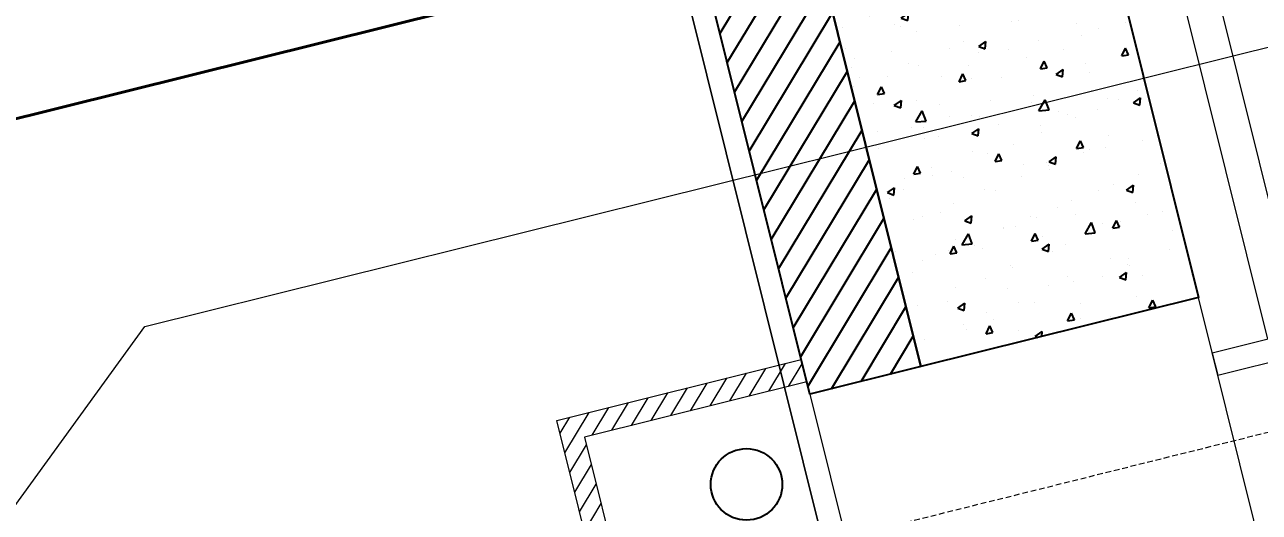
# Model space of a CAD drawing. Header units: inches. Extents: x 122939 to 389145, y 29603 to 574065.
# Drawn here: x 342152 to 343231, y 509693 to 510119 of the extents above; entities that cross this region are included whole.
import ezdxf

# ---------------------------------------------------------------- set-up
doc = ezdxf.new("R2010")
doc.units = ezdxf.units.IN
doc.header["$MEASUREMENT"] = 0
doc.linetypes.add('DASHED', pattern=[0.75, 0.5, -0.25])
doc.linetypes.add('HIDDEN', pattern=[0.375, 0.25, -0.125])
for name, color, linetype in [('8', 8, 'Continuous'), ('A-Hidden', 8, 'HIDDEN'), ('A-TEXT', 7, 'Continuous'), ('A-WALL', 7, 'Continuous'), ('Calliper_wall hatch_CHB', 8, 'Continuous'), ('CQ Wall hatch_CHB', 8, 'Continuous'), ('gypsum', 31, 'Continuous')]:
    doc.layers.add(name, color=color, linetype=linetype)
for name, color, linetype, lineweight in [('A-FLOR-SLAB', 7, 'Continuous', 40), ('A-RNDR-CONC', 2, 'Continuous', 18), ('A-RNDR-PLST', 1, 'Continuous', 9), ('A-WALL-STON', 4, 'Continuous', 18), ('GRC', 41, 'Continuous', 0), ('GRC Hatch', 253, 'Continuous', 0), ('ID-NOTES', 3, 'Continuous', 0)]:
    doc.layers.add(name, color=color, linetype=linetype, lineweight=lineweight)
doc.styles.add('romans', font='romans.shx')
doc.styles.add('ZZ-Dim All', font='romans.shx', dxfattribs={"width": 0.8})
doc.dimstyles.new('DIM 0200', dxfattribs={"dimscale": 200, "dimtxt": 1, "dimasz": 0.8, "dimexe": 0.5, "dimexo": 1, "dimgap": 0.4, "dimtad": 1, "dimdec": 0, "dimrnd": 10, "dimdsep": 46, "dimtxsty": 'ZZ-Dim All', "dimblk1": 'ARCHTICK', "dimblk2": 'ARCHTICK', "dimsah": 1, "dimcen": 1, "dimdle": 0.5, "dimclrd": 256, "dimclre": 256, "dimclrt": 256, "dimadec": 0, "dimazin": 2, "dimtfac": 1, "dimtdec": 0, "dimtix": 1, "dimtmove": 2, "dimatfit": 2, "dimfxl": 1, "dimfxlon": 1, "dimtolj": 1, "dimtzin": 0, "dimlwd": -1, "dimlwe": -1, "dimarcsym": 0})

# ---------------------------------------------------------------- blocks, each defined once
blk = doc.blocks.new('half')
at = {"layer": 'GRC Hatch', "lineweight": 0, "ltscale": 5}
h = blk.add_hatch(dxfattribs=at)
h.set_pattern_fill('ANSI31', color=256, scale=30.00000000000001)
h.set_pattern_definition([(135, (111029.2882307031, -5.820766091346741e-11), (2.651650429449549, 2.651650429449553), [])])
h.paths.add_polyline_path([(60616.9776558344, 11176.45348227199), (60616.9776558344, 11196.45348227205), (60586.21424482542, 11196.45348227193), (60586.21424482542, 11466.45348227205), (60566.21424482536, 11466.45348227205), (60566.21424482542, 11156.45348227205), (60586.21424482536, 11156.45348227193), (60586.21424482542, 11176.45348227205)])
edge = h.paths.add_edge_path()
edge.add_line((60466.21424482542, 11316.45348227199), (60466.21424482542, 11296.45348227199))
edge.add_arc((60453.69515682996, 11261.08270513627), 37.52092002368126, 0.5661990946921946, 70.50915648577922, ccw=False)
edge.add_arc((60527.02056506777, 11261.7874710543), 35.80787787709507, 180.5344194091436, 260.6681698821923)
edge.add_line((60521.21424482536, 11226.45348227135), (60521.21424482531, 11206.45348227193))
edge.add_line((60521.21424482547, 11206.45348227205), (60546.2142448255, 11206.45348227205))
edge.add_line((60546.21424482542, 11206.45348227205), (60546.21424482542, 11166.45348227228))
edge.add_line((60546.21424482536, 11166.45348227216), (60566.21424482536, 11166.45348227192))
edge.add_line((60566.21424482536, 11166.45348227193), (60566.21424482536, 11226.45348227112))
edge.add_line((60566.21424482547, 11226.45348227123), (60546.21424482547, 11226.45348227146))
edge.add_line((60546.21424482542, 11226.45348227135), (60486.21424482542, 11316.4534822717))
edge.add_line((60486.2142448253, 11316.45348227181), (60466.2142448253, 11316.45348227205))
at = {"layer": 'gypsum', "ltscale": 5, "elevation": 1.2598110122e-06}
blk.add_lwpolyline([(60616.9776558344, 11176.45348227199), (60616.9776558344, 11196.45348227205), (60586.21424482542, 11196.45348227193), (60586.21424482542, 11466.45348227205), (60566.21424482536, 11466.45348227205), (60566.21424482542, 11156.45348227205), (60586.21424482536, 11156.45348227193), (60586.21424482542, 11176.45348227205), (60616.9776558344, 11176.45348227199)], dxfattribs=at)
blk.add_lwpolyline([(60466.21424482542, 11316.45348227199), (60466.21424482542, 11296.45348227205, -0.3150251714978598), (60491.21424482169, 11261.45348227496, 0.3646312828489309), (60521.21424482536, 11226.45348227135), (60521.21424482547, 11206.45348227205), (60546.21424482542, 11206.45348227205), (60546.21424482536, 11166.45348227216), (60566.21424482536, 11166.45348227193), (60566.21424482547, 11226.45348227123), (60546.21424482542, 11226.45348227135), (60486.2142448253, 11316.45348227181)], format="xyb", close=True, dxfattribs=at)
blk = doc.blocks.new('CEIL001')
at = {"layer": 'GRC Hatch'}
h = blk.add_hatch(dxfattribs=at)
h.set_pattern_fill('ANSI31', color=256, scale=100, angle=-13.9714232829857)
h.set_pattern_definition([(44.99999999999999, (-93499.42607684713, -30431.66796127113), (-8.838834764831843, 8.838834764831848), [])])
h.paths.add_polyline_path([(6320.082758639997, -570.0000122805359), (6320.082758643548, -170.0000122804195), (6540.08275863959, -170.0000122804195), (6540.082758639765, -190.0000122805359), (6340.08275864023, -190.0000122803031), (6340.082758640288, -570.0000122805359)])
at = {"layer": 'GRC', "elevation": 9.71364715927915e-07}
blk.add_lwpolyline([(6320.082758639997, -570.0000122805359), (6320.082758643548, -170.0000122804195), (6540.08275863959, -170.0000122804195), (6540.082758639765, -190.0000122805359), (6340.08275864023, -190.0000122803031), (6340.082758640288, -570.0000122805359)], close=True, dxfattribs=at)
blk.add_blockref('half', (-54766.0487275616, -11486.45348227036, -1.259811012403371e-06))
blk = doc.blocks.new('sec ciur')
at = {"layer": '8'}
blk.add_circle((1.736585967533756, -108.8015525048831, 2.288954332357982e-05), 31.24782316433267, dxfattribs=at)
blk = doc.blocks.new('_ARCHTICK')
at = {"color": 0, "linetype": 'ByBlock', "const_width": 0.15}
blk.add_lwpolyline([(-0.5, -0.5), (0.5, 0.5)], dxfattribs=at)

msp = doc.modelspace()

# ---------------------------------------------------------------- hatches: boundary and pattern name
at = {"layer": 'Calliper_wall hatch_CHB'}
h = msp.add_hatch(dxfattribs=at)
h.set_pattern_fill('AR-CONC', color=256, scale=9.999999999999998, angle=6.361109362927034e-15, style=0)
h.set_pattern_definition([(63.9714232829857, (252734.5330761779, 457684.5287173706), (71.11916932952043, 11.22781161991949), [7.499999999999998, -82.49999999999999]), (8.971423282985718, (252734.5330761779, 457684.5287173706), (-31.62542575021152, 69.64396479174259), [5.999999999999999, -65.99999999999999]), (114.4228677429857, (252740.4596735222, 457685.464368374), (39.4937435470177, 80.87177560512669), [6.374019199999998, -70.11421119999999]), (60.1556232829857, (252729.7043177185, 457703.937042691), (107.5630978416694, 9.704992776004374), [11.25, -123.75]), (110.6070587729857, (252738.6679068573, 457704.7457880423), (67.1821983616881, 117.0963374062392), [9.561034199999998, -105.171376]), (5.15558727298572, (252729.7043177185, 457703.937042691), (67.18219831375714, 117.0963373423198), [8.999999999999996, -99.00000009999997]), (34.9714232829857, (252740.6156699936, 457701.4993405906), (67.64557813863283, -24.65919216404946), [7.499999999999998, -82.49999999999999]), (339.9714232829858, (252740.6156699936, 457701.4993405906), (6.103843515325252, 76.24429473826908), [5.999999999999999, -65.99999999999999]), (85.4228680229857, (252746.2528014664, 457699.4444079234), (73.74942098260712, 51.58510224487062), [6.374019, -70.11421119999999]), (51.4714232829857, (252734.5330761779, 457684.5287173706), (-6.857307924501574, 32.59814608269261), [0, -65.19999999999999, 0, -66.99999999999999, 0, -66.24999999999999]), (21.4714232829857, (252734.5330761779, 457684.5287173706), (16.00610137173266, 44.6258503434704), [0, -38.19999999999999, 0, -63.69999999999999, 0, -25.24999999999999]), (341.4714232829857, (252712.8927934456, 457679.1446516885), (52.34755766117436, 10.6997365813381), [0, -25, 0, -77.99999999999999, 0, -103.5]), (331.4714232829857, (252703.1886307855, 457676.7302724587), (54.17642058340564, 23.79467605936128), [0, -32.49999999999999, 0, -51.79999999999998, 0, -73.49999999999997])])
h.paths.add_polyline_path([(342838.3171618212, 510208.7178247097), (343080.92122816, 510269.07730541), (343177.4963973467, 509880.9107990023), (342934.8923310078, 509820.551318302)])
at = {"layer": 'CQ Wall hatch_CHB'}
h = msp.add_hatch(dxfattribs=at)
h.set_pattern_fill('ANSI31', color=8, scale=150, angle=180)
h.set_pattern_definition([(238.9714232829857, (252734.5330761779, 457684.5287173706), (16.06706840326394, -9.664978682068442), [])])
h.paths.add_polyline_path([(342934.8923310095, 509820.5513182954), (342837.8507096204, 509796.4075272957), (342741.2755404321, 510184.57403371), (342838.3171618212, 510208.7178247097)])

# ---------------------------------------------------------------- linework, layer by layer
at = {"elevation": 2.974036634184607e-07}
msp.add_lwpolyline([(342838.3171618212, 510208.7178247097), (343080.92122816, 510269.07730541), (343177.4963973467, 509880.9107990023), (342934.8923310078, 509820.551318302)], close=True, dxfattribs=at)
at = {"layer": 'A-FLOR-SLAB'}
msp.add_line((343080.6403466897, 510270.206272767, 0.0004194715815800006), (335317.3102204242, 508338.702889502, 1.466681579763429e-07), dxfattribs=at)
at = {"layer": 'A-Hidden', "linetype": 'DASHED', "lineweight": 0, "ltscale": 10}
for p, q in [((334787.8529608806, 508206.9748203027, 0.0004194715814919365), (344526.5954522695, 510629.9574533878, 0.0004194715814919365)), ((334915.8150519297, 507692.6542319619, 5.167699233396853e-05), (344654.5575433188, 510115.6368650467, -0.000817047251410955))]:
    msp.add_line(p, q, dxfattribs=at)
at = {"layer": 'A-RNDR-CONC', "elevation": 2.974036634184607e-07}
msp.add_lwpolyline([(343177.4963973481, 509880.9107989964), (342837.8507042417, 509796.4075259581), (342910.2820811319, 509505.2826461524), (343007.3237077338, 509529.4264384491), (342995.2518115854, 509577.9472517499), (343237.8558780901, 509638.3067324916)], close=True, dxfattribs=at)
at = {"layer": 'A-RNDR-PLST', "color": 1, "ltscale": 0.03}
msp.add_line((342721.8672151116, 510179.7452752506, 2.974036634184607e-07), (342895.702519649, 509481.0455637109, 2.974036634184607e-07), dxfattribs=at)
at = {"layer": 'A-WALL', "elevation": 2.974036634184607e-07}
msp.add_lwpolyline([(342934.8923310095, 509820.5513182954), (342837.8507096204, 509796.4075272957), (342741.2755404321, 510184.57403371), (342838.3171618212, 510208.7178247097)], close=True, dxfattribs=at)
at = {"layer": 'A-WALL-STON', "elevation": 2.974036634184607e-07}
msp.add_lwpolyline([(343065.1963380953, 510663.6287830754), (343267.2015949439, 509851.7050195733), (343238.0891151268, 509844.4618839154), (343036.0838582782, 510656.3856474174)], dxfattribs=at)
msp.add_lwpolyline([(343296.314085013, 509858.948157782), (343189.5682957509, 509832.3899862557), (343194.3970542102, 509812.9816609353), (343262.3261928314, 509829.8823155428), (343313.0281566544, 509626.0948996791), (343007.3470306047, 509550.0419533838), (343012.175789064, 509530.6336280633), (343356.6735657545, 509616.3440912773), (343349.4304280655, 509645.456579258), (343325.1933442858, 509660.0361461189), (343288.9776558407, 509805.5985860217), (343303.5572227018, 509829.8356698013)], close=True, dxfattribs=at)
at = {"layer": 'GRC'}
msp.add_line((343615.1875300884, 506589.2050909763, 3.701847155150826e-07), (342721.867215112, 510179.7452752485, 2.956705040666996e-07), dxfattribs=at)

# ---------------------------------------------------------------- block references
at = {"layer": 'GRC', "rotation": 13.9714232829857}
msp.add_blockref('CEIL001', (336442.6795390321, 508412.5957937231, -0.0005880324587057737), dxfattribs=at)
at = {"layer": 'gypsum', "rotation": 13.97142328298569}
msp.add_blockref('sec ciur', (342754.6309120497, 509822.7890685679, -0.001273023250593715), dxfattribs=at)

# ---------------------------------------------------------------- texts
at = {"layer": 'A-TEXT', "color": 1, "style": 'romans'}
msp.add_text('CANCEL COLUMNS AND REPLACE BY FRENCH DOOR', height=499.9999999999999, rotation=13.97142328439375, dxfattribs=at).set_placement((330472.1855339988, 509317.6018463583, 3.316533091974335e-07))

# ---------------------------------------------------------------- leaders
at = {"layer": 'ID-NOTES'}
for points in [[(342089.1947612076, 509624.8921193547, -0.0005821933596401771), (342256.7647278767, 509855.4490244975, -0.0005821933596401771), (343284.816126598, 510111.2264708386, -0.0005821933596401771)], [(341730.4885949034, 509728.1937285463, -0.0005880324587057737), (342164.5587824808, 509158.7829430359, -0.0005880324587057737), (343462.6267074817, 509481.7400436702, -0.0005880324587057737)]]:
    msp.add_leader(points, dimstyle='DIM 0200', override={"dimasz": 0.3, "dimtad": 0, "dimclrd": 8}, dxfattribs=at)

doc.saveas('drawing.dxf')
